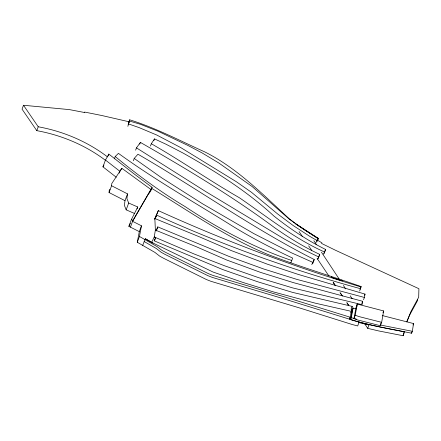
<?xml version="1.0" encoding="UTF-8"?>
<svg xmlns="http://www.w3.org/2000/svg" width="441" height="441" viewBox="0 0 441 441"><rect width="100%" height="100%" fill="white"/><g stroke="black" fill="none" stroke-linecap="round" stroke-linejoin="round"><path stroke-width="0.66" d="M134.621 213.516L126.165 209.828L124.384 205.363L124.996 200.677L109.054 192.541L109.247 190.33L109.996 189.206M109.054 192.541L111.579 185.749L111.771 183.544L121.859 168.302L150.888 189.459L149.51 193.164M111.579 185.749L127.521 193.886L126.909 198.577L128.689 203.036L126.165 209.828M144.124 241.514L156.346 248.526L161.136 252.258L165.055 254.402L207.827 275.647L212.419 277.439L283.921 298.855L349.498 319.168C369.674 325.838 390.869 328.859 411.613 333.231L411.811 331.941M411.613 333.231L412.335 331.29L413.542 323.562L382.314 315.552M154.852 218.516L199.183 236.734L231.277 250.582L267.274 264.148L298.188 274.396L365.016 294.097L364.404 297.46L296.92 279.407L263.42 268.9L228.548 256.232L157.812 226.9L156.131 230.434L155.37 230.075L196.51 246.828L226.757 260.041L260.532 272.384L293.276 282.598L362.634 301.291L362.083 304.676L292.747 287.929L258.553 277.643L224.491 265.758L194.112 253.972L154.245 236.938L155.37 230.075L154.852 218.516L158.33 210.627C224.138 240.499 291.777 266.099 360.992 286.948L359.652 291.032M417.506 299.511L417.247 301.098L409.419 315.508L406.955 321.296M380.401 325.728L381.663 322.332L383.615 310.933L357.309 304.081L356.047 307.476L353.952 318.562L357.392 319.885L380.401 325.728L380.864 323.049M350.793 312.807L351.334 311.352L315.199 303.149L273.618 291.964L243.107 282.494L212.992 272.014L151.654 242.368L154.245 236.938L155.712 237.539L154.107 240.78L222.766 269.583L257.544 281.716L292.427 292.355L352.21 306.401L350.22 317.228L349.498 319.168L349.746 317.862M364.685 323.755L367.717 328.341L378.323 330.86L403.14 335.733L404.584 331.853C386.47 328.341 368.279 324.912 350.584 319.593L352.365 310.001L353.087 308.061L356.405 308.909M350.584 319.593L351.306 317.652L353.087 308.061M359.112 322.09L357.673 325.971L351.786 324.383L301.005 308.38L210.974 281.319L206.388 279.528L163.611 258.283L159.692 256.138L154.901 252.401L137.283 242.269L139.306 231.63L141.473 225.814L132.592 221.316L151.732 188.357C189.663 211.641 226.509 237.429 267.858 254.435C298.535 266.226 330.044 275.724 361.074 286.54L360.992 286.948M137.283 242.269L139.45 236.453L141.473 225.814M353.952 318.562L355.214 315.166L357.309 304.081M128.733 122.951L129.698 119.814C155.794 127.94 180.137 140.811 204.993 152.018C237.401 168.335 262.93 194.569 289.318 218.824L295.966 223.934L318.38 238.405L317.448 240.549M129.698 119.814L127.862 126.324M403.14 335.733L403.807 332.409M406.845 321.941L410.863 311.627L418.691 297.223L418.917 288.717L335.386 250.207L321.561 243.426L321.88 242.842L317.426 240.119M128.976 121.755L101.678 115.481L84.633 112.064L84.689 112.538L69.38 109.605L23.494 105.267L22.05 109.148L36.785 130.657C61.547 135.15 85.405 145.183 105.515 160.353M36.785 130.657L38.229 126.776L23.494 105.267M116.27 177.243L102.946 166.841L105.471 160.05L108.828 154.091L133.739 173.638L152.095 187.386L150.866 190.683M108.139 155.943L108.828 154.091M114.346 158.832L115.211 156.505L118.431 153.358C153.644 178.897 191.306 200.517 228.212 223.411C248.845 236.481 270.565 247.677 292.637 258.09L290.884 262.819M128.16 124.5L129.456 121.01L140.519 124.318L158.104 131.247L187.855 145.425L202.017 152.889L218.78 162.977L252.186 186.576L289.34 219.216L303.981 229.541L318.17 238.609L318.38 238.405M119.175 173.137L119.858 171.284L121.859 168.302M135.602 150.199L136.467 147.873L140.409 142.41C186.466 168.853 232.148 196.157 274.837 227.848C289.114 237.82 303.932 247.076 319.758 254.407L318.242 258.481M133.347 160.767L134.213 158.44L137.961 154.212C197.215 188.456 253.062 228.692 314.24 259.523L312.724 263.597M139.758 144.157L140.409 142.41M124.996 200.677L127.521 193.886M150.431 146.065L151.296 143.733L154.515 138.904L165.926 144.19L183.092 153.077C215.247 171.158 246.635 190.898 273.861 215.996C289.991 228.818 307.173 240.29 325.629 249.49L324.113 253.564M153.87 140.646L154.515 138.904M139.306 231.63L128.871 226.349L131.396 219.557L137.752 206.994L128.689 203.036M137.063 208.841L137.752 206.994M130.431 227.132L132.956 220.346L152.095 187.386M142.68 245.394L145.332 238.768L152.983 243.057M155.32 217.909L158.33 210.627M156.296 230.974L157.812 226.9M154.626 240.45L155.712 237.539M315.938 242.715L316.803 240.384L318.17 238.609L295.817 224.072M317.09 241.519L318.17 238.609M311.765 264.606L314.24 259.523M317.636 259.192L319.758 254.407M323.424 254.237L325.629 249.49M351.775 307.564L352.21 306.401M360.126 289.274L361.074 286.54M364.586 295.266L365.016 294.097M361.769 303.617L362.634 301.291M363.538 299.786L364.404 297.46M367.717 328.341L369.156 324.466M382.986 312.63L383.615 310.933M413.002 325.017L413.542 323.562M154.664 219.243L156.268 215.599M155.629 217.661L156.164 216.443M128.871 226.349L130.382 223.355M102.946 166.841L103.949 165.05M380.484 325.039L412.335 331.29M38.229 126.776C63.206 131.313 87.279 141.484 107.499 156.886M358.935 322.575L368.979 324.951M381.663 322.332L358.654 316.495L355.214 315.166M351.306 317.652L356.554 319.19M360.517 288.706C290.63 269.627 222.396 244.871 156.401 215.004M350.22 317.228L284.638 296.914L213.141 275.498L208.549 273.707L165.777 252.461L161.858 250.317L157.068 246.585L139.45 236.453M128.728 123.998L139.091 127.598L156.698 135.001L180.887 147.669L236.431 181.78L251.475 192.298L277.643 213.968L293.199 225.549L309.709 236.31L316.803 240.384M291.749 260.493C253.807 247.627 218.256 228.631 184.961 206.493C160.353 191.796 137.272 174.779 115.211 156.505M312.63 262.274L291.407 252.792L253.911 233.658L202.645 203.847L161.88 177.96L134.213 158.44M324.289 251.905C293.508 238.03 267.048 216.674 239.353 197.733C209.481 180.573 181.223 160.794 151.296 143.733M318.501 256.866L303.16 249.408L284.346 239.022L205.969 191.725L136.467 147.873M131.396 219.557L132.956 220.346M145.332 238.768L151.654 242.368M105.471 160.05L119.858 171.284M299.081 231.586L302.537 236.723M308.672 245.863L311.743 250.427M317.118 258.42L329.008 276.127M333.209 282.378L335.491 285.779M340.441 293.144L342.343 295.977L340.028 292.543M346.913 302.78L348.814 305.613L346.902 302.763M351.102 309.014L352.243 310.712L351.097 309.009M333.159 282.323L335.452 285.729M331.268 276.468L331.974 277.543L342.337 280.895L341.736 279.98M313.876 240.725L316.528 244.738M321.45 252.197L339.245 279.153M343.412 285.459L345.683 288.905M350.226 295.784L352.122 298.656M356.284 304.963L357.039 306.109"/></g></svg>
